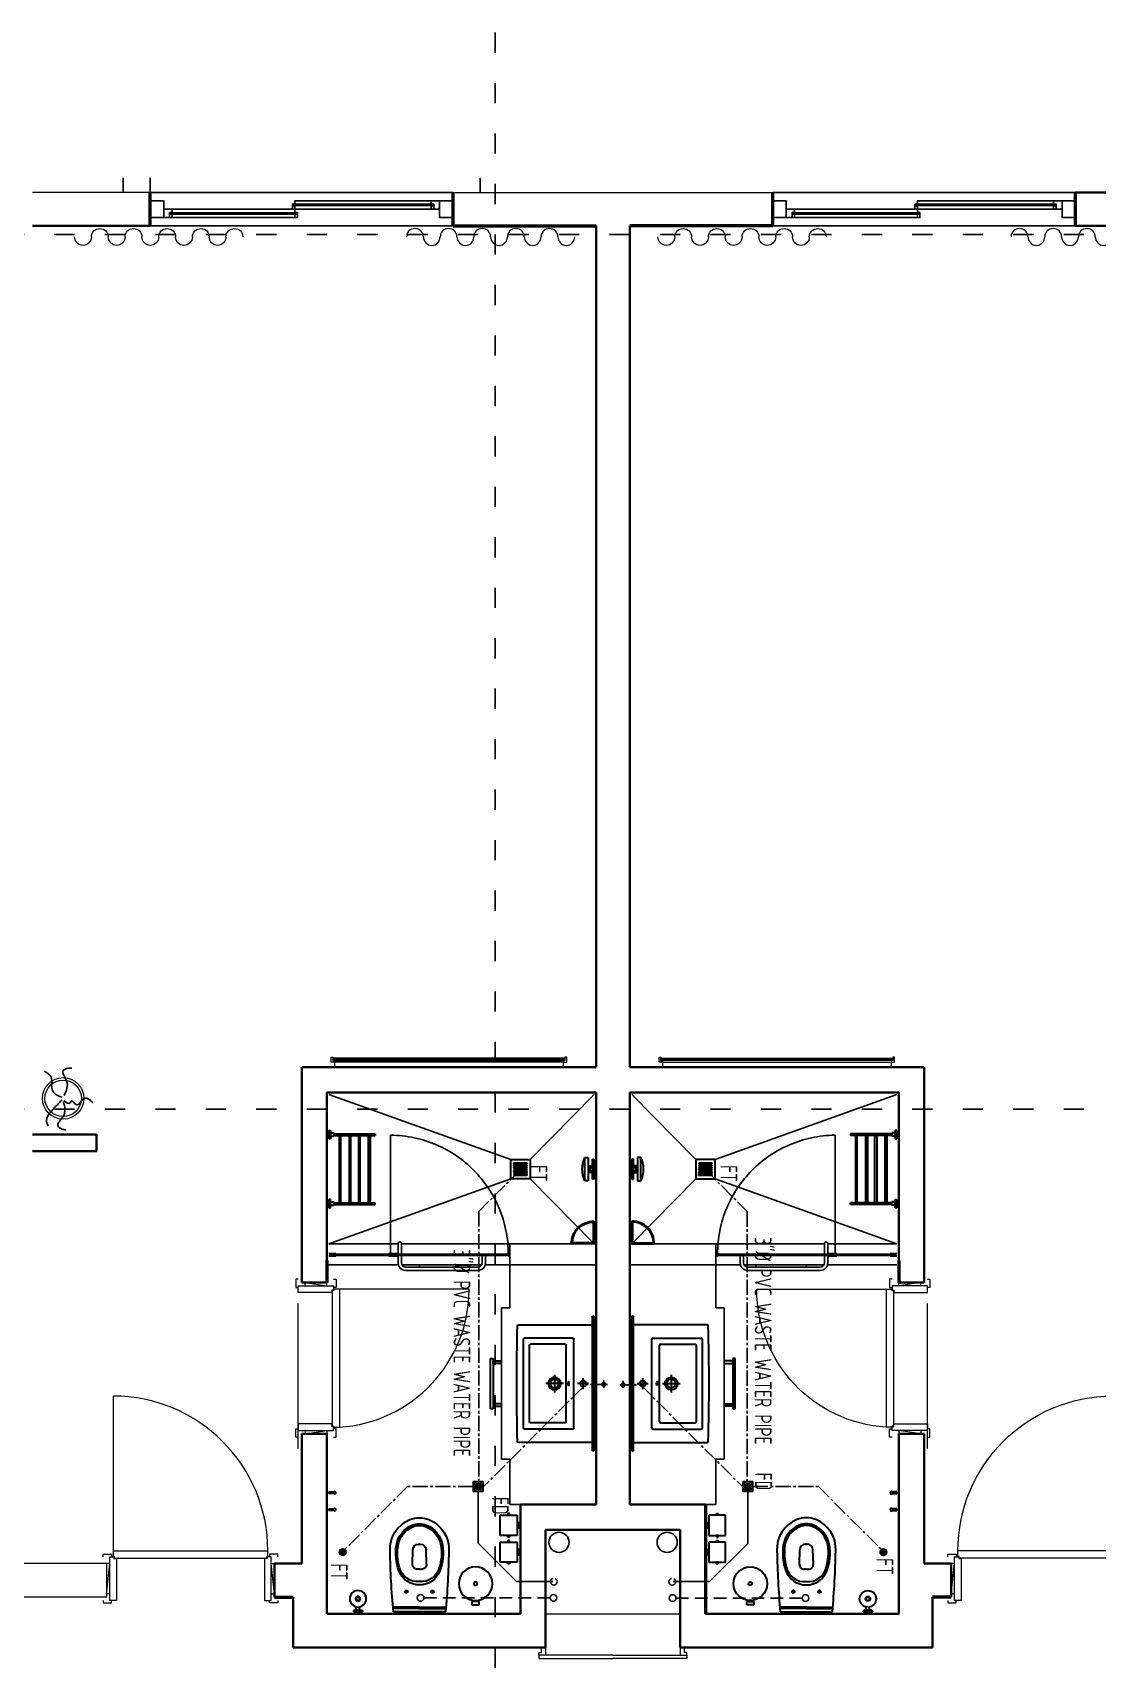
# Model space of a CAD drawing. Header units: millimetres. Extents: x 626118 to 667468, y 4481694 to 4492717.
# Drawn here: x 654608 to 655241, y 4491112 to 4492079 of the extents above; entities that cross this region are included whole.
import ezdxf

# ---------------------------------------------------------------- set-up
doc = ezdxf.new("R2010")
doc.units = ezdxf.units.MM
for name, pattern in [('ACAD_ISO03W100', [30, 12, -18]), ('CENTER2', [1.125, 0.75, -0.125, 0.125, -0.125]), ('DUZ', [500, 500]), ('HIDDEN', [0.375, 0.25, -0.125]), ('HIDDEN2', [0.1875, 0.125, -0.0625])]:
    doc.linetypes.add(name, pattern=pattern)
doc.layers.get('0').update_dxf_attribs({"color": 1, "linetype": 'DUZ'})
for name, color, linetype in [('0 MC MAHAL', 94, 'Continuous'), ('a_cam', 161, 'Continuous'), ('a_gorunus', 233, 'Continuous'), ('a_mobilya', 1, 'Continuous'), ('a_mobilya_tarama', 253, 'Continuous'), ('a_seramik', 241, 'Continuous'), ('a_seramik_tarama', 85, 'Continuous'), ('a_vitrifiye', 195, 'Continuous'), ('AGAC', 116, 'Continuous'), ('banyo_tar', 143, 'Continuous'), ('DR-SOIL PIPE', 6, 'HIDDEN'), ('DR-TEXT', 3, 'Continuous'), ('DR-WASTE PIPE', 5, 'CENTER2'), ('PEN', 161, 'Continuous'), ('PLUM FIT', 7, 'Continuous'), ('söve', 26, 'DUZ'), ('TESİSAT', 57, 'Continuous')]:
    doc.layers.add(name, color=color, linetype=linetype)
for name, color, linetype, lineweight in [('cam', 143, 'Continuous', 20), ('DUV', 220, 'Continuous', 50), ('DUVAR', 7, 'Continuous', 35), ('FE_MOBTEF.2', 33, 'Continuous', 18), ('FE_PERDE', 205, 'Continuous', 15), ('gor25', 142, 'Continuous', 25), ('iç duvar', 7, 'Continuous', 50), ('KAPEN', 151, 'Continuous', 9), ('sabt_tef', 181, 'Continuous', 30)]:
    doc.layers.add(name, color=color, linetype=linetype, lineweight=lineweight)
doc.styles.add('din.shx', font='din.shx', dxfattribs={"width": 0.7})

# ---------------------------------------------------------------- blocks, each defined once
blk = doc.blocks.new('new block')
at = {"layer": 'KAPEN'}
for p, q in [((105202.0528, 48261.8596), (105202.0198, 48261.8596)), ((105202.0528, 48261.8526), (105202.0528, 48261.8596)), ((105202.0628, 48261.8526), (105202.0528, 48261.8526)), ((105202.0628, 48261.0466), (105202.0628, 48261.8526)), ((105202.0528, 48261.0466), (105202.0628, 48261.0466)), ((105202.0528, 48261.0396), (105202.0528, 48261.0466)), ((105201.2498, 48261.0396), (105202.0528, 48261.0396))]:
    blk.add_line(p, q, dxfattribs=at)
for points in [[(105202.0548, 48261.9196), (105202.0398, 48261.9196), (105202.0398, 48261.8696), (105202.0548, 48261.8696)], [(105202.2648, 48261.9196), (105202.2798, 48261.9196), (105202.2798, 48261.8696), (105202.2648, 48261.8696)], [(105202.0198, 48261.0396), (105202.0198, 48261.8596)], [(105202.2248, 48261.8796), (105202.2248, 48261.8996), (105202.0948, 48261.8796), (105202.0948, 48261.8996)], [(105202.0548, 48260.9796), (105202.0398, 48260.9796), (105202.0398, 48261.0296), (105202.0548, 48261.0296)], [(105202.2248, 48261.0196), (105202.2248, 48260.9996), (105202.0948, 48261.0196), (105202.0948, 48260.9996)], [(105202.2648, 48260.9796), (105202.2798, 48260.9796), (105202.2798, 48261.0296), (105202.2648, 48261.0296)]]:
    blk.add_lwpolyline(points, dxfattribs=at)
for points in [[(105202.0548, 48261.8796), (105202.0548, 48261.8546), (105202.0648, 48261.8546), (105202.0648, 48261.8396), (105202.2648, 48261.8396), (105202.2648, 48261.8796)], [(105202.0548, 48261.0196), (105202.0548, 48261.0446), (105202.0648, 48261.0446), (105202.0648, 48261.0596), (105202.2648, 48261.0596), (105202.2648, 48261.0196)]]:
    blk.add_lwpolyline(points, close=True, dxfattribs=at)
blk.add_arc((105202.0715, 48261.0396), 0.8216, 93.60232, 180, dxfattribs=at)
blk = doc.blocks.new('K210')
for p, q in [((0.04, 0.985), (0.04, 0.032)), ((0.04, 0.032), (0.047, 0.032)), ((0.047, 0.032), (0.047, 0.022)), ((0.047, 0.022), (0.953, 0.022)), ((0.953, 0.032), (0.96, 0.032)), ((0.953, 0.022), (0.953, 0.032)), ((0.96, 0.032), (0.96, 0.065))]:
    blk.add_line(p, q)
for points in [[(-0.02, 0.03), (-0.02, 0.045), (0.03, 0.045), (0.03, 0.03)], [(0.04, 0.065), (0.96, 0.065)], [(1.02, 0.03), (1.02, 0.045), (0.97, 0.045), (0.97, 0.03)], [(0.02, -0.19), (0, -0.19), (0.02, -0.01), (0, -0.01)], [(0.98, -0.19), (1, -0.19), (0.98, -0.01), (1, -0.01)], [(-0.02, -0.23), (-0.02, -0.245), (0.03, -0.245), (0.03, -0.23)], [(1.02, -0.23), (1.02, -0.245), (0.97, -0.245), (0.97, -0.23)]]:
    blk.add_lwpolyline(points)
for points in [[(0.02, 0.03), (0.045, 0.03), (0.045, 0.02), (0.06, 0.02), (0.06, -0.23), (0.02, -0.23)], [(0.98, 0.03), (0.955, 0.03), (0.955, 0.02), (0.94, 0.02), (0.94, -0.23), (0.98, -0.23)]]:
    blk.add_lwpolyline(points, close=True)
blk.add_arc((0.04, 0.065), 0.92, 0, 90)
blk = doc.blocks.new('rgtkjıtdkfgölv')
at = {"layer": 'FE_MOBTEF.2'}
for p, q in [((104445.9076, 48877.9319), (104445.9076, 48877.9619)), ((104447.2679, 48877.9319), (104447.2679, 48877.9619)), ((104445.9079, 48877.9319), (104445.8879, 48877.9319)), ((104445.8879, 48877.9319), (104445.8879, 48877.9019)), ((104445.8879, 48877.9019), (104445.8979, 48877.9019)), ((104445.8979, 48877.9139), (104445.8979, 48877.9219)), ((104445.8979, 48877.9219), (104447.2779, 48877.9219)), ((104445.8979, 48877.9219), (104445.9079, 48877.9219)), ((104445.8979, 48877.9019), (104445.8979, 48877.9219)), ((104445.8979, 48877.9079), (104445.8979, 48877.9139)), ((104445.8979, 48877.9139), (104447.2779, 48877.9139)), ((104447.2779, 48877.9139), (104445.8979, 48877.9139)), ((104447.2779, 48877.9079), (104445.8979, 48877.9079)), ((104445.9079, 48877.9219), (104445.9079, 48877.9319)), ((104447.2612, 48877.9319), (104445.9143, 48877.9319)), ((104447.2679, 48877.9319), (104447.2879, 48877.9319)), ((104447.2679, 48877.9219), (104447.2679, 48877.9319)), ((104447.2779, 48877.9219), (104447.2679, 48877.9219)), ((104447.2779, 48877.9019), (104447.2779, 48877.9219)), ((104447.2779, 48877.9219), (104447.2779, 48877.9139)), ((104447.2779, 48877.9139), (104447.2779, 48877.9079)), ((104447.2879, 48877.9019), (104447.2779, 48877.9019)), ((104447.2879, 48877.9319), (104447.2879, 48877.9019))]:
    blk.add_line(p, q, dxfattribs=at)
blk = doc.blocks.new('urejjnjf')
at = {"layer": 'sabt_tef'}
for p, q in [((104450.0661, 49042.3043), (104449.7561, 49042.3043)), ((104449.9111, 49042.2843), (104449.7561, 49042.2843)), ((104449.9111, 49042.2763), (104449.7561, 49042.2763)), ((104449.9111, 49042.2843), (104450.0661, 49042.2843)), ((104449.9111, 49042.2763), (104450.0661, 49042.2763)), ((104449.8462, 49042.1843), (104449.8216, 49042.1843)), ((104449.8336, 49042.1951), (104449.8336, 49042.1843)), ((104449.8336, 49042.1734), (104449.8336, 49042.1843)), ((104449.976, 49042.1843), (104450.0006, 49042.1843)), ((104449.9886, 49042.1951), (104449.9886, 49042.1843)), ((104449.9886, 49042.1734), (104449.9886, 49042.1843)), ((104449.9111, 49042.0508), (104449.8995, 49042.0508)), ((104449.9111, 49042.0508), (104449.9227, 49042.0508)), ((104449.8695, 49042.0199), (104449.872, 49041.9351)), ((104449.9527, 49042.0199), (104449.9501, 49041.9351)), ((104449.9111, 49041.9011), (104449.907, 49041.9011)), ((104449.907, 49041.9011), (104449.9111, 49041.9011)), ((104449.9152, 49041.9011), (104449.9111, 49041.9011)), ((104449.9111, 49041.9011), (104449.9152, 49041.9011))]:
    blk.add_line(p, q, dxfattribs=at)
for centre, major_axis, start_param, end_param in [((104454.7356, 49041.8516), (3.5355, 3.5355), 2.265542, 2.338186), ((104445.0866, 49041.8516), (-3.5355, 3.5355), 3.944999, 4.017643), ((104449.9111, 49042.0143), (0.0919, 0.0919), 0.785398, 1.997007), ((104449.8336, 49042.1843), (-0.0053, 0.0053), 3.926991, 7.068583), ((104449.8336, 49042.1843), (0.0053, 0.0053), 2.356194, 5.497787), ((104449.9111, 49042.0143), (-0.0919, 0.0919), 4.286178, 5.497787), ((104449.9886, 49042.1843), (-0.0053, 0.0053), 3.926991, 7.068583), ((104449.9886, 49042.1843), (0.0053, 0.0053), 2.356194, 5.497787), ((104450.0702, 49041.9545), (0.2121, 0.2121), 1.997007, 2.51551), ((104449.9002, 49042.0148), (-0.0778, 0.0778), -0.884575, 0.555132), ((104449.8995, 49042.0208), (0.0212, 0.0212), 0.785398, 2.385987), ((104449.922, 49042.0148), (0.0778, 0.0778), 5.728053, 7.16776), ((104449.9227, 49042.0208), (-0.0212, 0.0212), 3.897198, 5.497787), ((104449.7519, 49041.9545), (0.2121, 0.2121), 5.338472, 5.856974), ((104450.0702, 49041.9545), (0.2051, 0.2051), 2.057267, 2.51551), ((104449.7519, 49041.9545), (0.2051, 0.2051), 5.338472, 5.796715), ((104449.9261, 49041.9313), (-0.1344, 0.1344), 0.731068, 1.971798), ((104449.9261, 49041.9313), (0.1089, 0.1089), 2.51551, 3.542594), ((104449.9261, 49041.9313), (-0.1018, 0.1018), 0.944713, 1.971798), ((104449.907, 49041.9361), (-0.0247, 0.0247), 0.815191, 2.356194), ((104449.9152, 49041.9361), (0.0247, 0.0247), 3.926991, 5.467994), ((104449.8961, 49041.9313), (-0.1018, 0.1018), 2.740591, 3.767676), ((104449.8961, 49041.9313), (-0.1089, 0.1089), 2.740591, 3.767676), ((104449.8961, 49041.9313), (0.1344, 0.1344), 4.311388, 5.552117), ((104449.9111, 49041.8943), (0.1061, 0.1061), 3.542594, 3.926991), ((104449.9111, 49041.8943), (0.0806, 0.0806), 3.542594, 3.926991), ((104449.9111, 49041.8943), (0.0735, 0.0735), 3.542594, 3.926991), ((104449.9111, 49041.8943), (-0.0735, 0.0735), 2.356194, 2.740591), ((104449.9111, 49041.8943), (-0.0806, 0.0806), 2.356194, 2.740591), ((104449.9111, 49041.8943), (-0.1061, 0.1061), 2.356194, 2.740591)]:
    blk.add_ellipse(centre, major_axis=major_axis, ratio=1, start_param=start_param, end_param=end_param, dxfattribs=at)
blk = doc.blocks.new('sj4rıekfsdöşlçdoeköd')
blk.add_line((104449.3382, 48901.752), (104449.3382, 48901.767))
at = {"layer": 'a_cam'}
for p, q in [((104448.3202, 48901.1255), (104448.3202, 48901.1175)), ((104448.6682, 48901.1255), (104448.3202, 48901.1255)), ((104448.3202, 48901.1175), (104448.6682, 48901.1175)), ((104448.6682, 48901.1175), (104448.6682, 48901.1255)), ((104448.6862, 48901.1255), (104448.6862, 48901.1175)), ((104449.3782, 48901.1255), (104448.6862, 48901.1255)), ((104448.6862, 48901.1175), (104449.3782, 48901.1175)), ((104449.3782, 48901.1175), (104449.3782, 48901.1255))]:
    blk.add_line(p, q, dxfattribs=at)
at = {"layer": 'a_gorunus'}
for p, q in [((104448.7245, 48901.18), (104448.3122, 48901.18)), ((104449.2209, 48901.18), (104448.7455, 48901.18)), ((104449.3882, 48901.18), (104449.242, 48901.18)), ((104448.7232, 48901.056), (104448.3122, 48901.056)), ((104449.3882, 48901.056), (104448.7432, 48901.056))]:
    blk.add_line(p, q, dxfattribs=at)
at = {"layer": 'a_mobilya'}
for p, q in [((104448.7232, 48901.1255), (104448.7232, 48901.1695)), ((104448.7432, 48901.1695), (104448.7432, 48901.1255)), ((104448.7682, 48901.2145), (104449.1982, 48901.2145)), ((104449.1982, 48901.1945), (104448.7682, 48901.1945)), ((104449.2232, 48901.1255), (104449.2232, 48901.1695)), ((104449.2432, 48901.1695), (104449.2432, 48901.1255)), ((104448.7232, 48901.0545), (104448.7232, 48901.1175)), ((104448.7432, 48901.1175), (104448.7432, 48901.0545))]:
    blk.add_line(p, q, dxfattribs=at)
for centre, major_axis, start_param, end_param in [((104448.7682, 48901.1695), (0.0318, 0.0318), 0.785398, 2.356194), ((104448.7682, 48901.1695), (0.0177, 0.0177), 0.785398, 2.356194), ((104449.1982, 48901.1695), (-0.0318, 0.0318), 3.926991, 5.497787), ((104449.1982, 48901.1695), (-0.0177, 0.0177), 3.926991, 5.497787), ((104448.7332, 48901.0545), (0.00707, 0.00707), 2.356194, 5.497787)]:
    blk.add_ellipse(centre, major_axis=major_axis, ratio=1, start_param=start_param, end_param=end_param, dxfattribs=at)
at = {"layer": 'a_mobilya_tarama', "linetype": 'HIDDEN2', "ltscale": 200}
for p, q in [((104449.3927, 48900.6695), (104448.3122, 48901.056)), ((104449.5077, 48900.6695), (104449.8882, 48901.056)), ((104449.4102, 48900.6263), (104449.4102, 48900.6213)), ((104449.4902, 48900.6263), (104449.4102, 48900.6263)), ((104449.4102, 48900.6213), (104449.4902, 48900.6213)), ((104449.4102, 48900.6031), (104449.4102, 48900.5981)), ((104449.4902, 48900.6031), (104449.4102, 48900.6031)), ((104449.4102, 48900.5981), (104449.4902, 48900.5981)), ((104449.4102, 48900.5917), (104449.4102, 48900.5867)), ((104449.4902, 48900.5917), (104449.4102, 48900.5917)), ((104449.4102, 48900.5867), (104449.4902, 48900.5867)), ((104449.4102, 48900.5803), (104449.4102, 48900.5753)), ((104449.4902, 48900.5803), (104449.4102, 48900.5803)), ((104449.4102, 48900.5753), (104449.4902, 48900.5753)), ((104449.4106, 48900.6496), (104449.4106, 48900.6446)), ((104449.4906, 48900.6496), (104449.4106, 48900.6496)), ((104449.4106, 48900.6446), (104449.4906, 48900.6446)), ((104449.4106, 48900.638), (104449.4106, 48900.633)), ((104449.4906, 48900.638), (104449.4106, 48900.638)), ((104449.4106, 48900.633), (104449.4906, 48900.633)), ((104449.4106, 48900.6148), (104449.4106, 48900.6098)), ((104449.4906, 48900.6148), (104449.4106, 48900.6148)), ((104449.4106, 48900.6098), (104449.4906, 48900.6098)), ((104449.4902, 48900.6213), (104449.4902, 48900.6263)), ((104449.4902, 48900.5981), (104449.4902, 48900.6031)), ((104449.4902, 48900.5867), (104449.4902, 48900.5917)), ((104449.4902, 48900.5753), (104449.4902, 48900.5803)), ((104449.4906, 48900.6446), (104449.4906, 48900.6496)), ((104449.4906, 48900.633), (104449.4906, 48900.638)), ((104449.4906, 48900.6098), (104449.4906, 48900.6148)), ((104449.3927, 48900.5545), (104448.3122, 48900.168)), ((104449.5077, 48900.5545), (104449.8882, 48900.168))]:
    blk.add_line(p, q, dxfattribs=at)
at = {"layer": 'a_seramik'}
for p, q in [((104449.3882, 48902.606), (104449.3882, 48902.337)), ((104449.4502, 48902.606), (104449.3882, 48902.606)), ((104449.3382, 48902.337), (104449.3382, 48901.437)), ((104449.3882, 48902.337), (104449.3382, 48902.337)), ((104449.3382, 48901.437), (104449.3882, 48901.437)), ((104449.3882, 48901.437), (104449.3882, 48901.18)), ((104449.3882, 48901.18), (104449.9002, 48901.18)), ((104449.3882, 48901.056), (104449.3882, 48901.18)), ((104449.9002, 48901.056), (104449.3882, 48901.056))]:
    blk.add_line(p, q, dxfattribs=at)
at = {"layer": 'a_seramik_tarama'}
for p, q in [((104448.8502, 48901.18), (104448.8502, 48901.1945)), ((104449.1502, 48901.18), (104449.1502, 48901.1945))]:
    blk.add_line(p, q, dxfattribs=at)
at = {"layer": 'a_vitrifiye'}
for p, q in [((104449.8882, 48901.487), (104449.8882, 48902.287)), ((104448.3522, 48901.129), (104448.3122, 48901.129)), ((104448.3122, 48901.114), (104448.3522, 48901.114)), ((104448.3152, 48901.126), (104448.3522, 48901.126)), ((104448.3522, 48901.117), (104448.3152, 48901.117)), ((104448.3522, 48901.126), (104448.3522, 48901.129)), ((104448.3522, 48901.114), (104448.3522, 48901.117)), ((104448.6682, 48901.129), (104448.6782, 48901.129)), ((104448.6682, 48901.114), (104448.6682, 48901.129)), ((104448.6782, 48901.114), (104448.6682, 48901.114)), ((104448.6782, 48901.129), (104448.6782, 48901.114)), ((104448.6782, 48901.114), (104448.7182, 48901.114)), ((104448.6812, 48901.117), (104448.6812, 48901.126)), ((104448.6812, 48901.126), (104448.7182, 48901.126)), ((104448.7182, 48901.117), (104448.6812, 48901.117)), ((104449.3782, 48901.129), (104449.3782, 48901.114)), ((104449.3782, 48901.129), (104449.3782, 48901.114)), ((104449.3882, 48901.129), (104449.3782, 48901.129)), ((104449.3782, 48901.114), (104449.3882, 48901.114)), ((104449.3882, 48901.129), (104449.3882, 48901.114)), ((104449.3882, 48901.114), (104449.3882, 48901.129))]:
    blk.add_line(p, q, dxfattribs=at)
at = {"layer": 'a_vitrifiye', "linetype": 'HIDDEN', "ltscale": 10}
for p, q in [((104448.6782, 48901.129), (104448.6782, 48900.4105)), ((104448.7182, 48901.129), (104448.6782, 48901.129))]:
    blk.add_line(p, q, dxfattribs=at)
at = {"layer": 'a_vitrifiye', "linetype": 'HIDDEN'}
for p, q in [((104448.7182, 48901.129), (104448.7182, 48901.126)), ((104448.7182, 48901.114), (104448.7182, 48901.117))]:
    blk.add_line(p, q, dxfattribs=at)
at = {"layer": 'a_vitrifiye', "linetype": 'HIDDEN', "ltscale": 10}
blk.add_ellipse((104448.6722, 48901.1165), major_axis=(-0.4992, 0.4992), ratio=1, start_param=2.364699, end_param=3.928437, dxfattribs=at)
at = {"layer": 'sabt_tef'}
for p, q in [((104448.4572, 48903.238), (104448.4572, 48903.244)), ((104448.5119, 48903.244), (104448.4572, 48903.244)), ((104448.5119, 48903.238), (104448.4572, 48903.238)), ((104448.4601, 48903.2339), (104448.4601, 48903.238)), ((104448.4601, 48903.2339), (104448.5091, 48903.2339)), ((104448.4746, 48903.2319), (104448.4746, 48903.2141)), ((104448.4946, 48903.2319), (104448.4946, 48903.2141)), ((104448.5091, 48903.2339), (104448.5091, 48903.238)), ((104448.5119, 48903.238), (104448.5119, 48903.244)), ((104449.1624, 48903.2021), (104449.2049, 48903.2021)), ((104449.1624, 48903.1813), (104449.1624, 48903.2021)), ((104449.2049, 48903.1813), (104449.1624, 48903.1813)), ((104449.2049, 48903.2021), (104449.2049, 48903.1813)), ((104449.4302, 48902.949), (104449.3302, 48902.949)), ((104449.3302, 48902.949), (104449.3302, 48902.829)), ((104449.3752, 48902.959), (104449.3752, 48902.949)), ((104449.3852, 48902.959), (104449.3752, 48902.959)), ((104449.3752, 48902.949), (104449.3852, 48902.949)), ((104449.3852, 48902.949), (104449.3852, 48902.959)), ((104449.4302, 48902.829), (104449.4302, 48902.949)), ((104449.4302, 48902.8915), (104449.4352, 48902.8915)), ((104449.4352, 48902.8865), (104449.4302, 48902.8865)), ((104449.4352, 48902.904), (104449.4452, 48902.904)), ((104449.4352, 48902.874), (104449.4352, 48902.904)), ((104449.4352, 48902.8915), (104449.4352, 48902.8865)), ((104449.4452, 48902.904), (104449.4452, 48902.874)), ((104449.3302, 48902.829), (104449.4302, 48902.829)), ((104449.4302, 48902.789), (104449.3302, 48902.789)), ((104449.3302, 48902.789), (104449.3302, 48902.669)), ((104449.3752, 48902.829), (104449.3852, 48902.829)), ((104449.3752, 48902.819), (104449.3752, 48902.829)), ((104449.3852, 48902.819), (104449.3752, 48902.819)), ((104449.3752, 48902.799), (104449.3752, 48902.789)), ((104449.3852, 48902.799), (104449.3752, 48902.799)), ((104449.3752, 48902.789), (104449.3852, 48902.789)), ((104449.3852, 48902.829), (104449.3852, 48902.819)), ((104449.3852, 48902.789), (104449.3852, 48902.799)), ((104449.4302, 48902.669), (104449.4302, 48902.789)), ((104449.4452, 48902.874), (104449.4352, 48902.874)), ((104449.4302, 48902.7315), (104449.4352, 48902.7315)), ((104449.4352, 48902.7265), (104449.4302, 48902.7265)), ((104449.4352, 48902.744), (104449.4452, 48902.744)), ((104449.4352, 48902.714), (104449.4352, 48902.744)), ((104449.4352, 48902.7315), (104449.4352, 48902.7265)), ((104449.4452, 48902.714), (104449.4352, 48902.714)), ((104449.4452, 48902.744), (104449.4452, 48902.714)), ((104448.3122, 48902.641), (104448.3122, 48902.631)), ((104448.3422, 48902.641), (104448.3122, 48902.641)), ((104448.3122, 48902.631), (104448.3422, 48902.631)), ((104448.3422, 48902.641), (104448.3422, 48902.645)), ((104448.3422, 48902.627), (104448.3422, 48902.631)), ((104449.3302, 48902.669), (104449.4302, 48902.669)), ((104449.3752, 48902.669), (104449.3852, 48902.669)), ((104449.3752, 48902.659), (104449.3752, 48902.669)), ((104449.3852, 48902.659), (104449.3752, 48902.659)), ((104449.3852, 48902.669), (104449.3852, 48902.659)), ((104448.3122, 48902.541), (104448.3122, 48902.531)), ((104448.3422, 48902.541), (104448.3122, 48902.541)), ((104448.3122, 48902.531), (104448.3422, 48902.531)), ((104448.3422, 48902.541), (104448.3422, 48902.545)), ((104448.3422, 48902.527), (104448.3422, 48902.531)), ((104449.8812, 48902.237), (104449.4402, 48902.237)), ((104449.8782, 48902.287), (104449.8782, 48901.487)), ((104449.8882, 48902.287), (104449.8782, 48902.287)), ((104449.8882, 48901.544), (104449.8882, 48902.23)), ((104449.4682, 48902.15), (104449.4682, 48901.624)), ((104449.7612, 48902.157), (104449.4752, 48902.157)), ((104449.5042, 48902.114), (104449.5042, 48901.66)), ((104449.7162, 48902.121), (104449.5112, 48902.121)), ((104449.7232, 48902.114), (104449.7232, 48901.66)), ((104449.7682, 48902.15), (104449.7682, 48901.624)), ((104449.2732, 48902.037), (104449.2732, 48901.737)), ((104449.2882, 48902.037), (104449.2732, 48902.037)), ((104449.2882, 48901.737), (104449.2882, 48902.037)), ((104449.2882, 48902.007), (104449.2882, 48902.022)), ((104449.2882, 48902.022), (104449.3382, 48902.022)), ((104449.3382, 48902.007), (104449.2882, 48902.007)), ((104449.6532, 48901.8345), (104449.6532, 48901.9395)), ((104449.8232, 48901.9196), (104449.8232, 48901.8544)), ((104449.7057, 48901.887), (104449.6007, 48901.887)), ((104449.8558, 48901.887), (104449.7906, 48901.887)), ((104449.2732, 48901.737), (104449.2882, 48901.737)), ((104449.2882, 48901.767), (104449.2882, 48901.752)), ((104449.3382, 48901.767), (104449.2882, 48901.767)), ((104449.2882, 48901.752), (104449.3382, 48901.752)), ((104449.7162, 48901.653), (104449.5112, 48901.653)), ((104449.4402, 48901.537), (104449.8812, 48901.537)), ((104449.7612, 48901.617), (104449.4752, 48901.617)), ((104449.8782, 48901.487), (104449.8882, 48901.487)), ((104449.8882, 48901.056), (104449.7542, 48901.056)), ((104449.8832, 48901.051), (104449.7591, 48901.051)), ((104449.8832, 48900.9269), (104449.8832, 48901.051)), ((104449.8882, 48900.922), (104449.8882, 48901.056)), ((104448.3122, 48900.792), (104448.3122, 48900.842)), ((104448.3122, 48900.842), (104448.3222, 48900.842)), ((104448.3222, 48900.792), (104448.3122, 48900.792)), ((104448.3222, 48900.842), (104448.3222, 48900.792)), ((104448.3222, 48900.827), (104448.3422, 48900.827)), ((104448.3222, 48900.807), (104448.3422, 48900.807)), ((104448.3422, 48900.827), (104448.3422, 48900.807)), ((104448.3422, 48900.822), (104448.5872, 48900.822)), ((104448.3422, 48900.812), (104448.5872, 48900.812)), ((104448.3722, 48900.812), (104448.3822, 48900.812)), ((104448.3722, 48900.412), (104448.3722, 48900.812)), ((104448.3822, 48900.812), (104448.3822, 48900.412)), ((104448.4322, 48900.812), (104448.4422, 48900.812)), ((104448.4322, 48900.412), (104448.4322, 48900.812)), ((104448.4422, 48900.812), (104448.4422, 48900.412)), ((104448.4872, 48900.812), (104448.4972, 48900.812)), ((104448.4872, 48900.412), (104448.4872, 48900.812)), ((104448.4972, 48900.812), (104448.4972, 48900.412)), ((104448.5572, 48900.812), (104448.5472, 48900.812)), ((104448.5472, 48900.812), (104448.5472, 48900.412)), ((104448.5572, 48900.412), (104448.5572, 48900.812)), ((104448.5872, 48900.822), (104448.5872, 48900.812)), ((104449.3927, 48900.6695), (104449.3927, 48900.5545)), ((104449.5077, 48900.6695), (104449.3927, 48900.6695)), ((104449.5077, 48900.5545), (104449.5077, 48900.6695)), ((104449.8532, 48900.682), (104449.8332, 48900.682)), ((104449.8332, 48900.682), (104449.8332, 48900.542)), ((104449.8532, 48900.682), (104449.8332, 48900.682)), ((104449.8532, 48900.617), (104449.8532, 48900.682)), ((104449.8532, 48900.542), (104449.8532, 48900.682)), ((104449.8782, 48900.672), (104449.8782, 48900.624)), ((104449.8882, 48900.672), (104449.8782, 48900.672)), ((104449.8882, 48900.552), (104449.8882, 48900.672)), ((104449.8646, 48900.617), (104449.8532, 48900.617)), ((104449.8646, 48900.617), (104449.8532, 48900.617)), ((104449.8532, 48900.542), (104449.8532, 48900.607)), ((104449.8532, 48900.607), (104449.8646, 48900.607)), ((104449.8532, 48900.607), (104449.8646, 48900.607)), ((104449.8582, 48900.632), (104449.8582, 48900.617)), ((104449.8782, 48900.632), (104449.8582, 48900.632)), ((104449.8582, 48900.607), (104449.8582, 48900.592)), ((104449.8582, 48900.592), (104449.8782, 48900.592)), ((104449.8882, 48900.624), (104449.8632, 48900.624)), ((104449.8632, 48900.624), (104449.8632, 48900.622)), ((104449.8632, 48900.622), (104449.8632, 48900.624)), ((104449.8632, 48900.624), (104449.8882, 48900.624)), ((104449.8632, 48900.622), (104449.8732, 48900.622)), ((104449.8832, 48900.622), (104449.8632, 48900.622)), ((104449.8732, 48900.602), (104449.8632, 48900.602)), ((104449.8632, 48900.602), (104449.8632, 48900.6)), ((104449.8632, 48900.6), (104449.8632, 48900.602)), ((104449.8632, 48900.602), (104449.8832, 48900.602)), ((104449.8632, 48900.6), (104449.8882, 48900.6)), ((104449.8882, 48900.6), (104449.8632, 48900.6)), ((104449.8782, 48900.624), (104449.8782, 48900.632)), ((104449.8782, 48900.592), (104449.8782, 48900.6)), ((104449.8782, 48900.6), (104449.8782, 48900.552)), ((104449.8832, 48900.602), (104449.8832, 48900.622)), ((104449.8882, 48900.6), (104449.8882, 48900.624)), ((104449.8882, 48900.624), (104449.8882, 48900.6)), ((104449.3927, 48900.5545), (104449.5077, 48900.5545)), ((104449.8332, 48900.542), (104449.8532, 48900.542)), ((104449.8332, 48900.542), (104449.8532, 48900.542)), ((104449.8782, 48900.552), (104449.8882, 48900.552)), ((104448.3122, 48900.432), (104448.3122, 48900.382)), ((104448.3222, 48900.432), (104448.3122, 48900.432)), ((104448.3122, 48900.382), (104448.3222, 48900.382)), ((104448.3222, 48900.382), (104448.3222, 48900.432)), ((104448.3222, 48900.417), (104448.3422, 48900.417)), ((104448.3222, 48900.397), (104448.3422, 48900.397)), ((104448.3422, 48900.397), (104448.3422, 48900.417)), ((104448.3422, 48900.412), (104448.5872, 48900.412)), ((104448.3422, 48900.402), (104448.5872, 48900.402)), ((104448.3822, 48900.412), (104448.3722, 48900.412)), ((104448.4422, 48900.412), (104448.4322, 48900.412)), ((104448.4972, 48900.412), (104448.4872, 48900.412)), ((104448.5472, 48900.412), (104448.5572, 48900.412)), ((104448.5872, 48900.402), (104448.5872, 48900.412))]:
    blk.add_line(p, q, dxfattribs=at)
for centre, major_axis, ratio, start_param, end_param in [((104448.4846, 48903.1662), (0.0346, 0.0346), 1, 0.785398, 7.068583), ((104448.4846, 48903.1662), (0.0099, 0.0099), 1, 0.785398, 7.068583), ((104448.4846, 48903.1662), (-0.00707, 0.00707), 1, -0.785398, 5.497787), ((104449.1836, 48903.0762), (-0.0708, 0.0708), 1, -0.785398, 5.497787), ((104449.1836, 48903.0762), (0.00765, 0.00765), 1, 0.785398, 7.068583), ((104448.3422, 48902.636), (0.00636, 0.00636), 1, 3.926991, 7.068583), ((104448.3422, 48902.536), (0.00636, 0.00636), 1, 3.926991, 7.068583), ((104461.1928, 48901.887), (8.3188, 8.3188), 1, 2.327015, 2.385374), ((104449.4402, 48902.23), (-0.00495, 0.00495), 1, -0.785398, 0.751244), ((104449.8812, 48902.23), (-0.00495, 0.00495), 1, 3.926991, 5.497787), ((104449.4752, 48902.15), (-0.00495, 0.00495), 1, -0.785398, 0.785398), ((104449.5112, 48902.114), (-0.00495, 0.00495), 1, -0.785398, 0.785398), ((104449.7162, 48902.114), (-0.00495, 0.00495), 1, 3.926991, 5.497787), ((104449.7612, 48902.15), (-0.00495, 0.00495), 1, 3.926991, 5.497787), ((104449.6532, 48901.887), (0.0265, 0.0265), 1, 3.926991, 10.210176), ((104449.6532, 48901.887), (0.0184, 0.0184), 1, 3.926991, 10.210176), ((104449.7372, 48901.887), (0, 0.0123), 0.321168, 0, 6.283185), ((104449.8232, 48901.887), (0.0124, 0.0124), 1, 3.926991, 10.210176), ((104449.5112, 48901.66), (0.00495, 0.00495), 1, 2.356194, 3.926991), ((104449.7162, 48901.66), (0.00495, 0.00495), 1, 3.926991, 5.497787), ((104449.4402, 48901.544), (-0.00495, 0.00495), 1, 0.819553, 2.356194), ((104449.4752, 48901.624), (0.00495, 0.00495), 1, 2.356194, 3.926991), ((104449.7612, 48901.624), (0.00495, 0.00495), 1, 3.926991, 5.497787), ((104449.8812, 48901.544), (0.00495, 0.00495), 1, 3.926991, 5.497787), ((104449.8838, 48901.0516), (-0.0917, 0.0917), 1, 0.751374, 2.390218), ((104449.8838, 48901.0516), (-0.0882, 0.0882), 1, 0.790124, 2.351469), ((104449.9891, 48900.612), (0.1208, 0.1208), 1, 1.934008, 2.778381), ((104449.9891, 48900.612), (0.1208, 0.1208), 1, 1.934008, 2.778381), ((104449.8732, 48900.612), (0.00707, 0.00707), 1, 0.785398, 7.068583), ((104449.8732, 48900.612), (-0.00707, 0.00707), 1, -0.785398, 0.261799), ((104449.8732, 48900.612), (0.00707, 0.00707), 1, 2.879793, 3.926991)]:
    blk.add_ellipse(centre, major_axis=major_axis, ratio=ratio, start_param=start_param, end_param=end_param, dxfattribs=at)
at = {"layer": '0 MC MAHAL'}
blk.add_blockref('urejjnjf', (-1.0609, -139.0602), dxfattribs=at)
blk = doc.blocks.new('GEN_BLOCK00601')
at = {"linetype": 'Continuous', "ltscale": 50}
for centre, start, end in [((50, 50), 0, 180), ((250, 50), 0, 180), ((450, 50), 0, 180), ((650, 50), 0, 180), ((850, 50), 0, 180), ((150, 50), 180, 0), ((350, 50), 180, 0), ((550, 50), 180, 0), ((750, 50), 180, 0), ((950, 50), 180, 0)]:
    blk.add_arc(centre, 50, start, end, dxfattribs=at)
for tag in ['Sfb', 'FLOOR']:
    blk.add_attdef(tag, (0, 0), '', height=1)
blk = doc.blocks.new('FD')
at = {"layer": 'PLUM FIT'}
h = blk.add_hatch(dxfattribs=at)
h.set_pattern_fill('NET', color=56, scale=7.714286, angle=90, style=0)
h.set_pattern_definition([(90, (7609.1601, 24196.6292), (0.964285714, -1e-13), []), (360, (7609.1601, 24196.6292), (-1e-13, -0.964285714), [])])
h.paths.add_polyline_path([(-1.93, 0, 1), (1.93, 0, 1)])
at = {"layer": 'PLUM FIT', "color": 1}
for p, q in [((-2.89, 2.89), (2.89, 2.89)), ((-2.89, 2.89), (-2.89, -2.89)), ((2.89, 2.89), (2.89, -2.89)), ((-2.89, -2.89), (2.89, -2.89))]:
    blk.add_line(p, q, dxfattribs=at)
for radius in [2.89, 1.93]:
    blk.add_circle((0, 0), radius, dxfattribs=at)
blk = doc.blocks.new('A$C08e6b166')
at = {"layer": 'PLUM FIT'}
h = blk.add_hatch(dxfattribs=at)
h.set_pattern_fill('NET', color=56, scale=8, angle=180.02732, style=0)
h.set_pattern_definition([(180.0273206, (-24864.2387, 8035.8805), (-0.000476835, 0.999999887), []), (90.0273206, (-24864.2387, 8035.8805), (0.999999887, 0.000476835), [])])
h.paths.add_polyline_path([(232.32, 154.87, 1), (232.32, 158.87, 1)])
h = blk.add_hatch(dxfattribs=at)
h.set_pattern_fill('NET', color=56, scale=8, angle=180.02732, style=0)
h.set_pattern_definition([(180.0273206, (-25091.6204, 7930.2092), (-0.000476835, 0.999999887), []), (90.0273206, (-25091.6204, 7930.2092), (0.999999887, 0.000476835), [])])
h.paths.add_polyline_path([(4.94, 49.19, 1), (4.94, 53.19, 1)])
at = {"layer": 'DR-SOIL PIPE', "ltscale": 30}
blk.add_line((259.55, 33.56, 0), (259.55, 108.57, 0), dxfattribs=at)
at = {"layer": 'DR-SOIL PIPE', "linetype": 'Continuous', "ltscale": 20}
for centre in [(259.55, 110.57, 0), (259.55, 31.56, 0)]:
    blk.add_circle(centre, 2, dxfattribs=at)
at = {"layer": 'DR-WASTE PIPE', "ltscale": 12}
for p, q in [((193.32, 118.29, 0), (230.82, 155.79, 0)), ((193.32, 79.26, 0), (193.32, 118.29, 0)), ((4.87, 51.02, 0), (29.82, 75.97, 0)), ((29.82, 75.97, 0), (190.28, 75.97, 0)), ((132.85, 12.6, 0), (193.32, 73.08, 0)), ((132.85, 1.1, 0), (132.85, 12.6, 0))]:
    blk.add_line(p, q, dxfattribs=at)
at = {"layer": 'DR-WASTE PIPE', "linetype": 'Continuous', "ltscale": 12}
for p, q in [((196.32, 76.26, 0), (227.07, 76.26, 0)), ((249.8, 53.54, 0), (227.07, 76.26, 0)), ((249.8, 53.54, 0), (249.81, 31.85, 0))]:
    blk.add_line(p, q, dxfattribs=at)
at = {"layer": 'DR-WASTE PIPE', "color": 1, "linetype": 'CENTER2'}
for p, q in [((130.49, 2.24, 0), (134.97, 2.24, 0)), ((132.85, 4.47, 0), (132.84, 0, 0))]:
    blk.add_line(p, q, dxfattribs=at)
at = {"layer": 'DR-WASTE PIPE', "ltscale": 12}
blk.add_circle((249.86, 31.35, 0), 2, dxfattribs=at)
at = {"layer": 'DR-WASTE PIPE', "color": 1, "linetype": 'Continuous'}
blk.add_circle((132.85, 2.24, 0), 1.14, dxfattribs=at)
at = {"layer": 'PLUM FIT', "color": 1}
for centre in [(232.32, 156.87, 0), (4.94, 51.19)]:
    blk.add_circle(centre, 2, dxfattribs=at)
at = {"layer": 'DR-WASTE PIPE', "xscale": 1.037037037312984, "yscale": 1.037037037312984, "zscale": 1.037037037312984, "rotation": 90.02732063688403}
blk.add_blockref('FD', (193.32, 76.26, 0), dxfattribs=at)
at = {"layer": 'DR-TEXT', "char_height": 10, "width": 48.765, "attachment_point": 1, "rotation": 0.02732, "style": 'din.shx'}
for s, insert in [('FT', (235.77, 162.69, 11.08)), ('FD', (184.98, 90.62, 11.08)), ('FT', (2.14, 69.97, 11.08))]:
    blk.add_mtext(s, dxfattribs=dict(at, insert=insert))
at = {"layer": 'DR-TEXT', "insert": (168.34, 80.33), "char_height": 10, "width": 168.3389, "attachment_point": 9, "style": 'din.shx'}
blk.add_mtext('3"%%C PVC WASTE WATER PIPE ', dxfattribs=at)
blk = doc.blocks.new('A$Ce8a2d78a')
at = {"layer": 'PLUM FIT'}
h = blk.add_hatch(dxfattribs=at)
h.set_pattern_fill('NET', color=56, scale=8, angle=180.02732, style=0)
h.set_pattern_definition([(180.0273206, (-25093.763, 8008.5444), (-0.000476835, 0.999999887), []), (90.0273206, (-25093.763, 8008.5444), (0.999999887, 0.000476835), [])])
h.paths.add_polyline_path([(2.8, 114.82, -1), (2.8, 110.82, -1)])
h = blk.add_hatch(dxfattribs=at)
h.set_pattern_fill('NET', color=56, scale=8, angle=180.02732, style=0)
h.set_pattern_definition([(180.0273206, (-24866.3813, 8114.2158), (-0.000476835, 0.999999887), []), (90.0273206, (-24866.3813, 8114.2158), (0.999999887, 0.000476835), [])])
h.paths.add_polyline_path([(230.18, 9.15, -1), (230.18, 5.15, -1)])
at = {"layer": 'DR-SOIL PIPE', "ltscale": 30}
blk.add_line((257.41, 130.46, 0), (257.41, 55.45, 0), dxfattribs=at)
at = {"layer": 'DR-SOIL PIPE', "linetype": 'Continuous', "ltscale": 20}
for centre in [(257.41, 132.46, 0), (257.41, 53.45, 0)]:
    blk.add_circle(centre, 2, dxfattribs=at)
at = {"layer": 'DR-WASTE PIPE', "color": 1, "linetype": 'CENTER2'}
for p, q in [((130.47, 160.18, 0), (130.47, 164.66, 0)), ((128.11, 162.42, 0), (132.59, 162.42, 0))]:
    blk.add_line(p, q, dxfattribs=at)
at = {"layer": 'DR-WASTE PIPE', "ltscale": 12}
for p, q in [((130.47, 163.55, 0), (130.47, 152.05, 0)), ((130.7, 151.41), (191.18, 90.94)), ((2.73, 113), (27.68, 88.05)), ((27.68, 88.05, 0), (188.14, 88.05, 0)), ((191.18, 84.75, 0), (191.18, 45.72, 0)), ((191.18, 45.72), (228.68, 8.22))]:
    blk.add_line(p, q, dxfattribs=at)
at = {"layer": 'DR-WASTE PIPE', "linetype": 'Continuous', "ltscale": 12}
for p, q in [((247.65, 110.48), (247.67, 132.16)), ((247.65, 110.48), (224.93, 87.75)), ((194.18, 87.75, 0), (224.93, 87.75, 0))]:
    blk.add_line(p, q, dxfattribs=at)
at = {"layer": 'DR-WASTE PIPE', "color": 1, "linetype": 'Continuous'}
blk.add_circle((130.47, 162.42, 0), 1.14, dxfattribs=at)
at = {"layer": 'DR-WASTE PIPE', "ltscale": 12}
blk.add_circle((247.72, 132.66, 0), 2, dxfattribs=at)
at = {"layer": 'PLUM FIT', "color": 1}
for centre in [(2.8, 112.82, 0), (230.18, 7.15, 0)]:
    blk.add_circle(centre, 2, dxfattribs=at)
at = {"layer": 'DR-WASTE PIPE', "xscale": -1.037037037312984, "yscale": 1.037037037312984, "zscale": 1.037037037312984, "rotation": 89.97267936311599}
blk.add_blockref('FD', (191.18, 87.75, 0), dxfattribs=at)
at = {"layer": 'DR-TEXT', "char_height": 10, "width": 48.765, "attachment_point": 1, "rotation": 0.02732, "style": 'din.shx'}
for s, insert in [('FT', (0, 128.7, 11.08)), ('FD', (197.3, 105.85, 11.08)), ('FT', (236.89, 10, 11.08))]:
    blk.add_mtext(s, dxfattribs=dict(at, insert=insert))
at = {"layer": 'DR-TEXT', "insert": (173.43, 72.99, 0), "char_height": 10, "width": 168.3389, "attachment_point": 9, "style": 'din.shx'}
blk.add_mtext('3"%%C PVC WASTE WATER PIPE ', dxfattribs=at)

msp = doc.modelspace()

# ---------------------------------------------------------------- linework, layer by layer
at = {"color": 232, "linetype": 'ACAD_ISO03W100'}
for p, q in [((654882.67, 4492079.33), (654882.67, 4488949.33)), ((657662.67, 4491959.33), (653722.67, 4491959.33)), ((657662.67, 4491439.33), (653722.67, 4491439.33))]:
    msp.add_line(p, q, dxfattribs=at)
at = {"layer": 'AGAC'}
for p, q in [((654677.67, 4491984.33), (654857.67, 4491984.33)), ((655047.67, 4491984.33), (655227.67, 4491984.33)), ((654677.67, 4491964.33), (654857.67, 4491964.33)), ((655047.67, 4491964.33), (655227.67, 4491964.33))]:
    msp.add_line(p, q, dxfattribs=at)
at = {"layer": 'banyo_tar', "ltscale": 0.01}
for points in [[(654625.07, 4491446.52), (654620.63, 4491448.83), (654619.1, 4491452.2), (654618.68, 4491458.53), (654614.66, 4491461.91)], [(654626.42, 4491447.51), (654627.9, 4491456.26), (654625.87, 4491462.25), (654628.61, 4491463.65), (654630.96, 4491463.68)], [(654625.3, 4491444.99), (654623.47, 4491443.15), (654618.54, 4491437.79), (654617.53, 4491436.68), (654616.2, 4491431.09), (654617.03, 4491429.25)], [(654626.07, 4491443.8), (654625.88, 4491434.93), (654622.76, 4491429.43), (654625.18, 4491427.54), (654627.49, 4491427.06)], [(654626.31, 4491444.51), (654630.03, 4491443.09), (654630.68, 4491444.28), (654632.87, 4491442.62), (654634.23, 4491441.91), (654638.22, 4491445.78), (654643.45, 4491443.39)]]:
    msp.add_spline(points, degree=3, dxfattribs=at)
at = {"layer": 'cam'}
for p, q in [((654846.17, 4491977.33), (654762.17, 4491977.33)), ((654846.17, 4491976.83), (654762.17, 4491976.83)), ((654846.17, 4491976.33), (654762.17, 4491976.33)), ((655216.17, 4491977.33), (655132.17, 4491977.33)), ((655216.17, 4491976.83), (655132.17, 4491976.83)), ((655216.17, 4491976.33), (655132.17, 4491976.33)), ((654689.17, 4491972.33), (654765.17, 4491972.33)), ((654689.17, 4491971.83), (654765.17, 4491971.83)), ((654689.17, 4491971.33), (654765.17, 4491971.33)), ((655059.17, 4491972.33), (655135.17, 4491972.33)), ((655059.17, 4491971.83), (655135.17, 4491971.83)), ((655059.17, 4491971.33), (655135.17, 4491971.33))]:
    msp.add_line(p, q, dxfattribs=at)
at = {"layer": 'DUV'}
for p, q in [((654677.67, 4491964.33), (654677.67, 4491984.33)), ((654857.67, 4491964.33), (654857.67, 4491984.33)), ((655047.67, 4491964.33), (655047.67, 4491984.33)), ((655047.67, 4491964.33), (655047.67, 4491984.33)), ((655047.67, 4491964.33), (655047.67, 4491984.33)), ((655227.67, 4491964.33), (655227.67, 4491984.33)), ((655227.67, 4491964.33), (655227.67, 4491984.33)), ((655227.67, 4491964.33), (655227.67, 4491984.33)), ((654857.67, 4491964.33), (654942.67, 4491964.33)), ((655047.67, 4491964.33), (654962.67, 4491964.33)), ((654782.67, 4491349.33), (654782.67, 4491336.33)), ((655122.67, 4491349.33), (655122.67, 4491336.33)), ((655007.67, 4491204.33), (655007.67, 4491139.33)), ((654751.56, 4491149.33), (654762.67, 4491149.33)), ((655153.78, 4491149.33), (655142.67, 4491149.33))]:
    msp.add_line(p, q, dxfattribs=at)
at = {"layer": 'DUVAR'}
for p, q in [((654677.67, 4491964.33), (654677.67, 4491984.33)), ((654857.67, 4491964.33), (654857.67, 4491984.33)), ((655047.67, 4491964.33), (655047.67, 4491984.33)), ((655227.67, 4491984.33), (655297.67, 4491984.33)), ((655227.67, 4491964.33), (655227.67, 4491984.33)), ((654677.67, 4491964.33), (654607.67, 4491964.33)), ((654942.67, 4491964.33), (654857.67, 4491964.33)), ((654942.67, 4491964.33), (654942.67, 4491464.33)), ((654962.67, 4491964.33), (654962.67, 4491464.33)), ((654962.67, 4491964.33), (655047.67, 4491964.33)), ((655227.67, 4491964.33), (655297.67, 4491964.33)), ((654767.67, 4491464.33), (654942.67, 4491464.33)), ((654767.67, 4491464.33), (654767.67, 4491336.33)), ((655137.67, 4491464.33), (654962.67, 4491464.33)), ((655137.67, 4491464.33), (655137.67, 4491336.33)), ((654782.67, 4491449.33), (654942.67, 4491449.33)), ((654782.67, 4491449.33), (654782.67, 4491336.33)), ((654942.67, 4491449.33), (654942.67, 4491204.33)), ((654962.67, 4491449.33), (654962.67, 4491204.33)), ((655122.67, 4491449.33), (654962.67, 4491449.33)), ((655122.67, 4491449.33), (655122.67, 4491336.33)), ((654782.67, 4491336.33), (654767.67, 4491336.33)), ((655122.67, 4491336.33), (655137.67, 4491336.33)), ((654767.67, 4491246.33), (654767.67, 4491169.33)), ((654767.67, 4491246.33), (654782.67, 4491246.33)), ((654782.67, 4491246.33), (654782.67, 4491139.33)), ((655122.67, 4491246.33), (655122.67, 4491139.33)), ((655137.67, 4491246.33), (655122.67, 4491246.33)), ((655137.67, 4491246.33), (655137.67, 4491169.33)), ((654942.67, 4491204.33), (654897.67, 4491204.33)), ((654897.67, 4491204.33), (654897.67, 4491139.33)), ((654962.67, 4491204.33), (655007.67, 4491204.33)), ((655007.67, 4491204.33), (655007.67, 4491139.33)), ((654992.67, 4491189.33), (654912.67, 4491189.33)), ((654912.67, 4491189.33), (654912.67, 4491119.33)), ((654992.67, 4491189.33), (654992.67, 4491119.33)), ((654751.56, 4491169.33), (654767.67, 4491169.33)), ((654751.56, 4491169.33), (654751.56, 4491149.33)), ((655153.78, 4491169.33), (655137.67, 4491169.33)), ((655153.78, 4491169.33), (655153.78, 4491149.33)), ((654762.67, 4491149.33), (654751.56, 4491149.33)), ((654762.67, 4491149.33), (654762.67, 4491119.33)), ((655142.67, 4491149.33), (655142.67, 4491119.33)), ((655142.67, 4491149.33), (655153.78, 4491149.33)), ((654897.67, 4491139.33), (654782.67, 4491139.33)), ((655007.67, 4491139.33), (655122.67, 4491139.33)), ((654912.67, 4491119.33), (654762.67, 4491119.33)), ((654992.67, 4491119.33), (655142.67, 4491119.33))]:
    msp.add_line(p, q, dxfattribs=at)
msp.add_lwpolyline([(654607.67, 4491414.33), (654645.67, 4491414.33), (654645.67, 4491424.33), (654607.67, 4491424.33)], dxfattribs=at)
at = {"layer": 'FE_MOBTEF.2'}
for radius in [12.34, 10.84]:
    msp.add_circle((654625.88, 4491445.78), radius, dxfattribs=at)
at = {"layer": 'gor25'}
for p, q in [((654690.67, 4491974.33), (654763.67, 4491974.33)), ((654844.67, 4491979.33), (654763.67, 4491979.33)), ((654844.67, 4491974.33), (654763.67, 4491974.33)), ((655060.67, 4491974.33), (655133.67, 4491974.33)), ((655214.67, 4491979.33), (655133.67, 4491979.33)), ((655214.67, 4491974.33), (655133.67, 4491974.33)), ((654690.67, 4491969.33), (654763.67, 4491969.33)), ((655060.67, 4491969.33), (655133.67, 4491969.33))]:
    msp.add_line(p, q, dxfattribs=at)
at = {"layer": 'iç duvar', "color": 7, "lineweight": 18}
for p, q in [((654677.67, 4491984.33), (654607.67, 4491984.33)), ((654857.67, 4491984.33), (655047.67, 4491984.33)), ((654651.56, 4491169.33), (654592.67, 4491169.33)), ((654651.56, 4491169.33), (654651.56, 4491149.33)), ((654651.56, 4491149.33), (654577.67, 4491149.33))]:
    msp.add_line(p, q, dxfattribs=at)
at = {"layer": 'KAPEN'}
for p, q in [((654765.67, 4491237.59), (654765.67, 4491323.79)), ((655139.67, 4491237.59), (655139.67, 4491323.79)), ((654912.67, 4491139.33), (654992.67, 4491139.33))]:
    msp.add_line(p, q, dxfattribs=at)
for points in [[(654912.67, 4491114.83), (654908.67, 4491114.83), (654908.67, 4491116.33), (654910.17, 4491116.33), (654910.17, 4491119.33), (654912.67, 4491119.33), (654912.67, 4491114.83)], [(654992.67, 4491114.83), (654996.67, 4491114.83), (654996.67, 4491116.33), (654995.17, 4491116.33), (654995.17, 4491119.33), (654992.67, 4491119.33), (654992.67, 4491114.83)], [(654992.67, 4491114.83), (654996.67, 4491114.83), (654996.67, 4491116.33), (654995.17, 4491116.33), (654995.17, 4491119.33), (654992.67, 4491119.33), (654992.67, 4491114.83)]]:
    msp.add_lwpolyline(points, close=True, dxfattribs=at)
for points in [[(654952.67, 4491114.83), (654908.67, 4491114.83), (654908.67, 4491112.83), (654952.67, 4491112.83)], [(654952.67, 4491114.83), (654996.67, 4491114.83), (654996.67, 4491112.83), (654952.67, 4491112.83)]]:
    msp.add_lwpolyline(points, dxfattribs=at)
at = {"layer": 'PEN'}
for points in [[(654685.67, 4491979.33), (654685.67, 4491979.33), (654685.67, 4491969.33), (654677.67, 4491969.33), (654677.67, 4491969.33), (654677.67, 4491979.33), (654677.67, 4491979.33), (654677.67, 4491979.33), (654685.67, 4491979.33)], [(654685.67, 4491974.33), (654685.67, 4491974.33), (654685.67, 4491969.33), (654689.17, 4491969.33), (654689.17, 4491971.33), (654689.17, 4491972.33), (654690.67, 4491972.33), (654690.67, 4491974.33), (654685.67, 4491974.33)], [(654763.67, 4491979.33), (654763.67, 4491979.33), (654763.67, 4491974.33), (654762.17, 4491974.33), (654762.17, 4491976.33), (654762.17, 4491977.33), (654763.67, 4491977.33), (654763.67, 4491979.33), (654763.67, 4491979.33)], [(654762.17, 4491974.33), (654763.67, 4491974.33), (654763.67, 4491976.33), (654762.17, 4491976.33)], [(654763.67, 4491974.33), (654763.67, 4491974.33), (654763.67, 4491969.33), (654765.17, 4491969.33), (654765.17, 4491971.33), (654765.17, 4491972.33), (654763.67, 4491972.33), (654763.67, 4491974.33), (654763.67, 4491974.33)], [(654849.67, 4491979.33), (654849.67, 4491979.33), (654849.67, 4491974.33), (654846.17, 4491974.33), (654846.17, 4491976.33), (654846.17, 4491977.33), (654844.67, 4491977.33), (654844.67, 4491979.33), (654849.67, 4491979.33)], [(654846.17, 4491974.33), (654844.67, 4491974.33), (654844.67, 4491976.33), (654846.17, 4491976.33)], [(654849.67, 4491979.33), (654849.67, 4491979.33), (654849.67, 4491969.33), (654857.67, 4491969.33), (654857.67, 4491969.33), (654857.67, 4491979.33), (654857.67, 4491979.33), (654857.67, 4491979.33), (654849.67, 4491979.33)], [(655055.67, 4491979.33), (655055.67, 4491979.33), (655055.67, 4491969.33), (655047.67, 4491969.33), (655047.67, 4491969.33), (655047.67, 4491979.33), (655047.67, 4491979.33), (655047.67, 4491979.33), (655055.67, 4491979.33)], [(655055.67, 4491974.33), (655055.67, 4491974.33), (655055.67, 4491969.33), (655059.17, 4491969.33), (655059.17, 4491971.33), (655059.17, 4491972.33), (655060.67, 4491972.33), (655060.67, 4491974.33), (655055.67, 4491974.33)], [(655133.67, 4491979.33), (655133.67, 4491979.33), (655133.67, 4491974.33), (655132.17, 4491974.33), (655132.17, 4491976.33), (655132.17, 4491977.33), (655133.67, 4491977.33), (655133.67, 4491979.33), (655133.67, 4491979.33)], [(655132.17, 4491974.33), (655133.67, 4491974.33), (655133.67, 4491976.33), (655132.17, 4491976.33)], [(655133.67, 4491974.33), (655133.67, 4491974.33), (655133.67, 4491969.33), (655135.17, 4491969.33), (655135.17, 4491971.33), (655135.17, 4491972.33), (655133.67, 4491972.33), (655133.67, 4491974.33), (655133.67, 4491974.33)], [(655219.67, 4491979.33), (655219.67, 4491979.33), (655219.67, 4491974.33), (655216.17, 4491974.33), (655216.17, 4491976.33), (655216.17, 4491977.33), (655214.67, 4491977.33), (655214.67, 4491979.33), (655219.67, 4491979.33)], [(655216.17, 4491974.33), (655214.67, 4491974.33), (655214.67, 4491976.33), (655216.17, 4491976.33)], [(655219.67, 4491979.33), (655219.67, 4491979.33), (655219.67, 4491969.33), (655227.67, 4491969.33), (655227.67, 4491969.33), (655227.67, 4491979.33), (655227.67, 4491979.33), (655227.67, 4491979.33), (655219.67, 4491979.33)], [(654689.17, 4491969.33), (654690.67, 4491969.33), (654690.67, 4491971.33), (654689.17, 4491971.33)], [(654765.17, 4491969.33), (654763.67, 4491969.33), (654763.67, 4491971.33), (654765.17, 4491971.33)], [(655059.17, 4491969.33), (655060.67, 4491969.33), (655060.67, 4491971.33), (655059.17, 4491971.33)], [(655135.17, 4491969.33), (655133.67, 4491969.33), (655133.67, 4491971.33), (655135.17, 4491971.33)]]:
    msp.add_lwpolyline(points, close=True, dxfattribs=at)
at = {"layer": 'söve'}
for p, q in [((654661.54, 4491992.91), (654661.54, 4491984.33)), ((654677.67, 4491992.91), (654677.67, 4491984.33)), ((654873.8, 4491992.7), (654873.8, 4491984.33))]:
    msp.add_line(p, q, dxfattribs=at)
at = {"layer": 'TESİSAT', "color": 8}
for centre in [(654920.64, 4491181.9), (654984.91, 4491181.9)]:
    msp.add_circle(centre, 6, dxfattribs=at)

# ---------------------------------------------------------------- block references
at = {"yscale": 100, "zscale": 100, "rotation": 180}
for p, xscale in [((11174992.15, 9317436.28), 100), ((-9865086.82, 9317436.28), -100)]:
    msp.add_blockref('new block', p, dxfattribs=dict(at, xscale=xscale))
at = {"layer": '0 MC MAHAL', "yscale": 100, "zscale": 100, "rotation": 180}
for name, p, xscale in [('rgtkjıtdkfgölv', (-9789803.6, 9379260.52), -100), ('rgtkjıtdkfgölv', (11099708.94, 9379260.52), 100), ('sj4rıekfsdöşlçdoeköd', (-9790047.35, 9381464.93), -100), ('sj4rıekfsdöşlçdoeköd', (11099952.69, 9381464.93), 100)]:
    msp.add_blockref(name, p, dxfattribs=dict(at, xscale=xscale))
at = {"layer": 'FE_PERDE', "yscale": 0.10000020265579, "zscale": 0.10000020265579, "rotation": 180}
for p, xscale in [((654632.67, 4491962.83), -0.10000020265579), ((655289.4, 4491962.83), 0.10000020265579)]:
    msp.add_blockref('GEN_BLOCK00601', p, dxfattribs=dict(at, xscale=xscale))
at = {"layer": 'FE_PERDE', "extrusion": (0, 0, -1), "yscale": 0.10000020265579, "zscale": -0.10000020265579, "rotation": 180}
for p, xscale in [((-654929.99, 4491962.83), -0.10000020265579), ((-654979.44, 4491962.83), 0.10000020265579)]:
    msp.add_blockref('GEN_BLOCK00601', p, dxfattribs=dict(at, xscale=xscale))
at = {"layer": 'iç duvar', "color": 1, "linetype": 'Continuous', "lineweight": 5, "rotation": 270}
for name, p in [('A$Ce8a2d78a', (654784.89, 4491406.24, 0)), ('A$C08e6b166', (654956.61, 4491408.32, 0))]:
    msp.add_blockref(name, p, dxfattribs=at)
at = {"layer": 'KAPEN', "yscale": 100, "zscale": 100}
for p, xscale in [((654651.56, 4491170.33), 100), ((655253.78, 4491170.33), -100)]:
    msp.add_blockref('K210', p, dxfattribs=dict(at, xscale=xscale))

doc.saveas('drawing.dxf')
